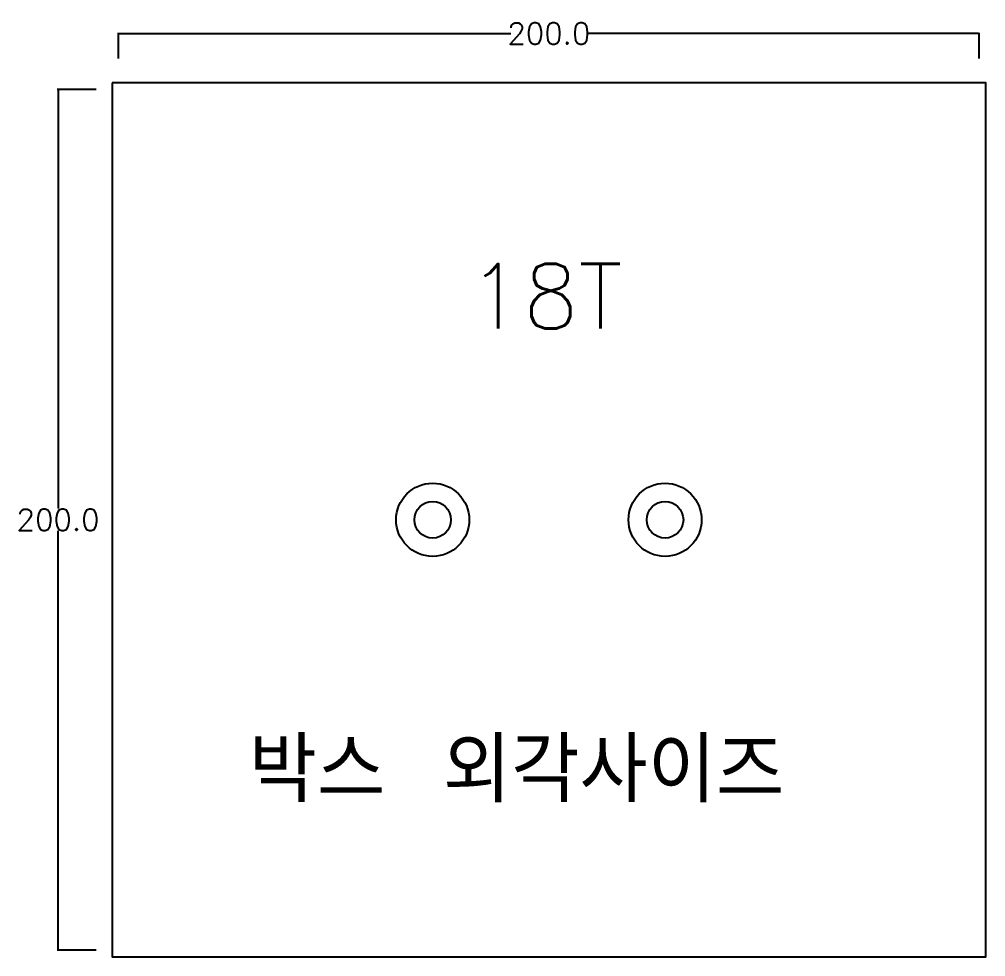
# Model space of a CAD drawing. Header units: millimetres. Extents: x 37110 to 56310, y -3510 to 5490.
# Drawn here: x 48777.2 to 49001.7, y 2888.5 to 3106.3 of the extents above; entities that cross this region are included whole.
import ezdxf

# ---------------------------------------------------------------- set-up
doc = ezdxf.new("R2010")
doc.units = ezdxf.units.MM
for name, color, linetype in [('TEXT', 3, 'Continuous'), ('볼트 구멍', 7, 'Continuous'), ('치구', 7, 'Continuous'), ('치수', 7, 'Continuous')]:
    doc.layers.add(name, color=color, linetype=linetype)
doc.styles.get("Standard").update_dxf_attribs({"font": 'txt.shx', "bigfont": 'whgtxt.shx'})
doc.dimstyles.get("Standard").update_dxf_attribs({"dimtxt": 7, "dimasz": 0.18, "dimexe": 0.18, "dimexo": 0.0625, "dimgap": 0.09, "dimtad": 0, "dimtih": 1, "dimtoh": 1, "dimdec": 1, "dimzin": 0, "dimdsep": 46, "dimtxsty": 'Standard', "dimcen": 0.09, "dimadec": 0, "dimazin": 0, "dimtfac": 1, "dimtdec": 1, "dimtofl": 0, "dimtmove": 0, "dimatfit": 3, "dimfxl": 0, "dimtolj": 1, "dimtzin": 0, "dimarcsym": 0})

# ---------------------------------------------------------------- blocks, each defined once
blk = doc.blocks.new('*D2053')
at = {"layer": 'Defpoints', "color": 0, "linetype": 'Continuous'}
for p in [(49000.22, 3102.99), (48800.22, 3097.11), (49000.22, 3097.11)]:
    blk.add_point(p, dxfattribs=at)
at = {"layer": '치수', "color": 0, "linetype": 'Continuous', "lineweight": -2}
for p, q in [((48800.22, 3097.17), (48800.22, 3103.17)), ((48800.4, 3102.99), (48891.38, 3102.99)), ((49000.04, 3102.99), (48909.06, 3102.99)), ((49000.22, 3097.17), (49000.22, 3103.17))]:
    blk.add_line(p, q, dxfattribs=at)
at = {"layer": '치수', "color": 0, "linetype": 'Continuous'}
for points in [[(48800.4, 3103.02), (48800.4, 3102.96), (48800.22, 3102.99)], [(49000.04, 3103.02), (49000.04, 3102.96), (49000.22, 3102.99)]]:
    blk.add_solid(points, dxfattribs=at)
at = {"layer": '치수', "color": 0, "linetype": 'Continuous', "insert": (48900.22, 3102.99), "char_height": 5, "attachment_point": 5}
blk.add_mtext('\\A1;200.0', dxfattribs=at)
blk = doc.blocks.new('*D2063')
at = {"layer": 'Defpoints', "color": 0, "linetype": 'Continuous'}
for p in [(48795.08, 3090), (48786.17, 2890), (48795.08, 2890)]:
    blk.add_point(p, dxfattribs=at)
at = {"layer": '치수', "color": 0, "linetype": 'Continuous', "lineweight": -2}
for p, q in [((48795.01, 3090), (48785.99, 3090)), ((48786.17, 3089.82), (48786.17, 2992.59)), ((48786.17, 2890.18), (48786.17, 2987.41)), ((48795.01, 2890), (48785.99, 2890))]:
    blk.add_line(p, q, dxfattribs=at)
at = {"layer": '치수', "color": 0, "linetype": 'Continuous'}
for points in [[(48786.14, 3089.82), (48786.2, 3089.82), (48786.17, 3090)], [(48786.14, 2890.18), (48786.2, 2890.18), (48786.17, 2890)]]:
    blk.add_solid(points, dxfattribs=at)
at = {"layer": '치수', "color": 0, "linetype": 'Continuous', "insert": (48786.17, 2990), "char_height": 5, "attachment_point": 5}
blk.add_mtext('\\A1;200.0', dxfattribs=at)

msp = doc.modelspace()

# ---------------------------------------------------------------- linework, layer by layer
at = {"layer": '볼트 구멍', "color": 6}
for centre in [(48873.217, 2990), (48927.217, 2990)]:
    msp.add_circle(centre, 8.5, dxfattribs=at)
at = {"layer": '볼트 구멍', "color": 3}
for centre in [(48873.217, 2990), (48927.217, 2990)]:
    msp.add_circle(centre, 4.25, dxfattribs=at)
at = {"layer": '치구'}
msp.add_lwpolyline([(48798.717, 3091.5), (48798.717, 2888.5), (49001.717, 2888.5), (49001.717, 3091.5)], close=True, dxfattribs=at)

# ---------------------------------------------------------------- texts
at = {"layer": 'TEXT', "color": 1}
for s, p in [('18T', (48881.379, 3034.439)), ('박스 외각사이즈', (48830.482, 2924.37))]:
    msp.add_text(s, height=15, dxfattribs=at).set_placement(p)

# ---------------------------------------------------------------- dimensions: what is measured, and where the dimension line sits
at = {"layer": '치수', "color": 4, "linetype": 'Continuous'}
dim = msp.add_linear_dim(base=(49000.217, 3102.99), p1=(48800.217, 3097.107), p2=(49000.217, 3097.107), dimstyle='Standard', override={"dimtxt": 5}, dxfattribs=at)
dim.commit()
dim.dimension.update_dxf_attribs({"geometry": '*D2053', "text_midpoint": (48900.217, 3102.99)})
dim = msp.add_linear_dim(base=(48786.171, 2890), p1=(48795.076, 3090), p2=(48795.076, 2890), angle=90, dimstyle='Standard', override={"dimtxt": 5}, dxfattribs=at)
dim.commit()
dim.dimension.update_dxf_attribs({"geometry": '*D2063', "text_midpoint": (48786.171, 2990)})

doc.saveas('drawing.dxf')
